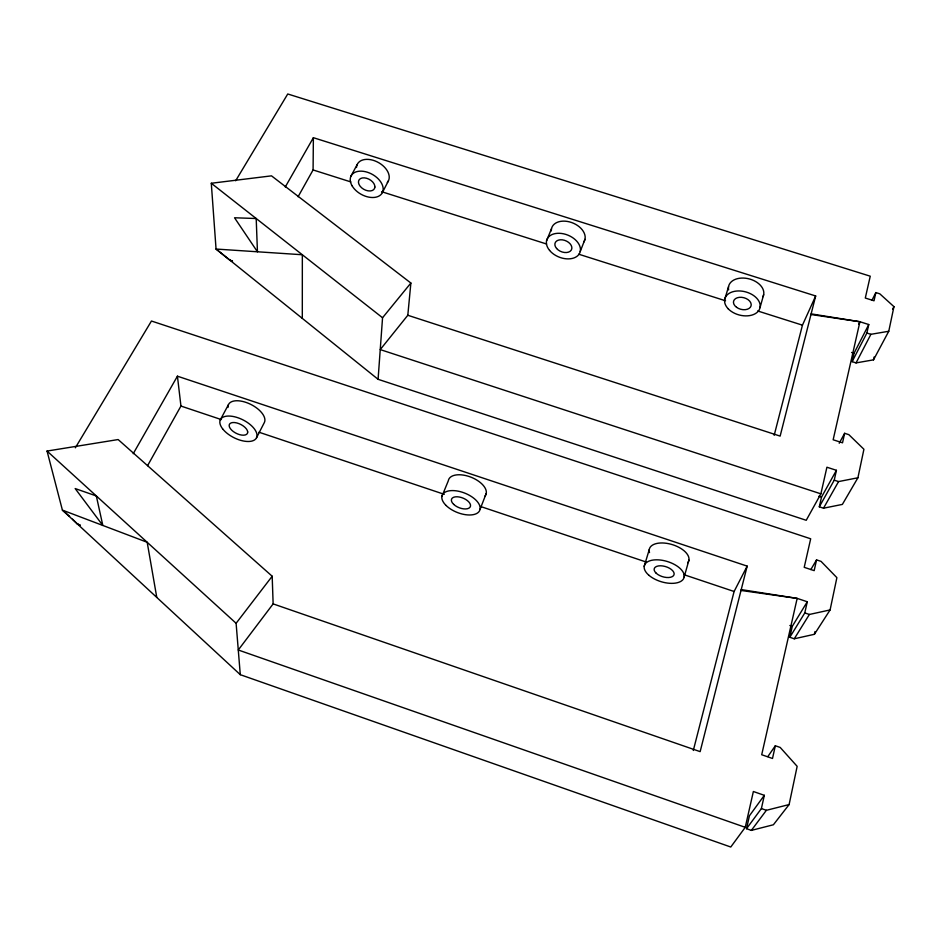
<?xml version="1.0" encoding="UTF-8"?>
<svg xmlns="http://www.w3.org/2000/svg" width="941" height="941" viewBox="0 0 941 941"><rect width="100%" height="100%" fill="white"/><g stroke="black" fill="none" stroke-linecap="round" stroke-linejoin="round"><path stroke-width="1.41" d="M302.308 318.387L302.343 254.752L216.054 249.047L211.29 183.26L271.502 175.849L410.876 283.041L407.806 315.27L380.246 349.593L820.881 493.837L826.916 467.218L836.42 470.312L834.244 480.169L819.305 506.823L823.516 508.199L842.371 504.411L857.91 477.781L863.92 449.269L848.864 434.671L844.63 433.307L839.219 443.246M298.085 196.751L313.082 169.945L313.377 137.692L815.671 295.968L780.136 436.106L407.806 315.27M820.881 493.837L806.225 520.291L378.082 379.305L382.552 317.752L410.876 283.041M745.248 827.327L238.273 649.996L273.137 603.887L272.184 576.233L118.143 439.553L47.05 451.057L62.4 510.116L240.284 674.685L730.769 847.018L745.248 827.327L753.365 791.51L764.327 795.321L749.436 815.776L746.519 828.703L751.341 830.397L773.396 824.763L789.111 804.567L797.156 766.339L780.195 747.436L775.325 745.766L767.856 756.564M741.226 589.584L797.168 598.382L807.272 601.758L792.287 626.33L789.805 637.292L794.263 638.786L814.4 634.305L830.091 609.933L836.89 577.656L821.046 561.377L816.553 559.895L810.848 569.54M811.142 313.859L859.921 321.74L868.766 324.539L854.04 353.263L852.134 361.662L856.051 362.908L873.507 359.85L888.763 331.267L893.95 306.648L879.788 293.815L875.848 292.569L872.025 300.155M814.4 634.305L815 631.54M873.507 359.85L874.118 356.992M746.519 828.703L761.398 808.566L764.327 795.321M775.325 745.766L772.502 758.47L761.704 754.741L797.168 598.382L741.002 590.454M789.805 637.292L804.79 612.932L807.272 601.758M816.553 559.895L814.177 570.634L804.214 567.329L810.683 538.793L151.454 321.022L75.351 447.798M844.63 433.307L842.524 442.811L833.15 439.776L859.921 321.74L810.977 314.517M852.134 361.662L866.873 333.043L868.766 324.539M875.848 292.569L874.024 300.791L865.297 298.038L870.249 276.195L287.746 93.982L235.65 180.778M819.305 506.823L821.505 497.107L836.42 470.312M133.234 453.691L177.426 376.188L747.178 566.129L700.139 751.636L273.137 603.887M693.305 750.483L734.098 591.489L747.178 566.129M774.184 435.318L802.45 325.163L815.671 295.968M684.166 577.045L688.918 560.166M760.034 307.601L763.669 294.662M644.197 566.376L649.231 549.662M724.688 299.485L728.546 286.664M480.075 509.316L486.226 493.46M580.221 251.541L584.961 239.355M441.882 496.495L448.316 480.78A20.079 10.492 21.7 0 1 471.594 477.428A20.079 10.492 21.7 0 1 485.05 495.942M546.533 240.849L551.485 228.769M858.604 324.363L859.921 321.74M256.528 437.765L264.386 422.462A20.055 10.092 26.8 0 0 248.248 403.242A20.055 10.092 26.8 0 0 227.993 407.465M382.375 192.599L388.445 180.79M856.051 362.908L870.895 334.314L888.763 331.267M892.633 309.154L893.95 306.648M220.253 419.968L228.404 404.759M350.911 176.249L357.192 164.51M147.561 465.689L180.943 406.053L177.426 376.188M823.516 508.199L838.56 481.58L857.91 477.781M285.276 186.977L313.377 137.692M794.263 638.786L809.389 614.461L830.091 609.933M751.341 830.397L766.386 810.307L789.111 804.567M240.284 674.685L236.109 623.283L272.184 576.233M866.873 333.043L870.895 334.314M313.082 169.945L350.828 181.919M381.599 191.682L546.58 244.013M578.739 254.211L725.546 300.779M757.705 310.977L802.45 325.163M851.581 352.475L854.04 353.263M834.244 480.169L838.56 481.58M818.87 496.248L821.505 497.107M804.79 612.932L809.389 614.461M180.943 406.053L221.347 419.592M258.963 432.213L444.281 494.331M480.51 506.481L646.326 562.071M683.942 574.68L734.098 591.489M789.84 625.506L792.287 626.33M761.398 808.566L766.386 810.307M229.745 260.057L232.474 261.151L229.745 260.057L216.054 249.047L378.082 379.305M77.338 523.937L80.032 525.102L77.338 523.937L72.551 519.185M211.29 183.26L382.552 317.752M47.05 451.057L236.109 623.283M69.61 516.386L62.4 510.116L147.184 542.275L156.782 597.429M649.513 552.59A20.573 10.68 16.9 0 1 670.827 544.192A20.573 10.68 16.9 0 1 687.742 562.718M728.605 289.863A18.02 12.045 14.5 0 1 747.636 278.548A18.02 12.045 14.5 0 1 762.975 296.662M356.498 167.498A17.62 11.468 29.2 0 1 377.07 161.817A17.62 11.468 29.2 0 1 387.327 182.46M551.32 230.874A17.608 11.88 21.8 0 1 571.575 222.511A17.608 11.88 21.8 0 1 583.679 242.178M247.718 432.001L247.459 433.319A10.08 4.987 26.7 0 1 233.344 431.566A10.08 4.987 26.7 0 1 232.862 422.533A10.08 4.987 26.7 0 1 247.307 430.46L247.718 432.001M374.894 187.047L374.506 188.518A8.857 5.693 29 0 1 361.673 187.835A8.857 5.693 29 0 1 362.25 177.967A8.857 5.693 29 0 1 374.694 185.389L374.894 187.047M256.199 218.524L234.532 217.771L257.446 251.788L256.199 218.524M96.335 495.954L75.162 488.555L102.816 525.443L96.335 495.954M222.582 428.778A20.208 9.986 26.7 0 0 254.799 439.776A20.208 9.986 26.7 0 0 237.92 417.745A20.208 9.986 26.7 0 0 222.582 428.778M648.725 575.116A20.726 10.563 17 0 0 682.99 579.562A20.726 10.563 17 0 0 660.876 560.095A20.726 10.563 17 0 0 648.725 575.116M656.112 573.14A10.339 5.27 17 0 0 673.333 575.857A10.339 5.27 17 0 0 662.993 566A10.339 5.27 17 0 0 656.112 573.14M453.691 504.388A10.116 5.187 21.7 0 0 470.006 507.234A10.116 5.187 21.7 0 0 459.196 496.989A10.116 5.187 21.7 0 0 453.691 504.388M446.093 505.482A20.232 10.375 21.7 0 0 478.898 511.763A20.232 10.375 21.7 0 0 457.996 491.131A20.232 10.375 21.7 0 0 446.093 505.482M728.193 308.789A18.15 11.998 14.6 0 0 758.799 310.506A18.15 11.998 14.6 0 0 740.144 290.981A18.15 11.998 14.6 0 0 728.193 308.789M352.052 185.742A17.738 11.421 29 0 0 380.552 194.975A17.738 11.421 29 0 0 367.472 172.262A17.738 11.421 29 0 0 352.052 185.742M736.532 307.295A9.045 5.987 14.6 0 0 751.059 305.884A9.045 5.987 14.6 0 0 739.403 297.332A9.045 5.987 14.6 0 0 736.532 307.295M556.601 248.495A8.869 5.917 21.8 0 0 571.234 250.153A8.869 5.917 21.8 0 0 562.283 239.837A8.869 5.917 21.8 0 0 556.601 248.495M549.579 250.412A17.726 11.821 21.8 0 0 578.95 254.352A17.726 11.821 21.8 0 0 561.695 233.486A17.726 11.821 21.8 0 0 549.579 250.412"/></g></svg>
